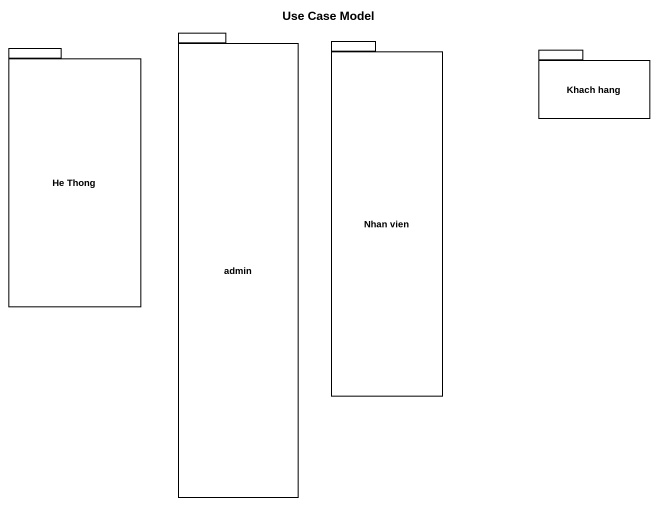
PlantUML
@startuml
title Use Case Model
package "He Thong" as He_Thong {
}
package admin {
}
package "Nhan vien" as Nhan_vien {
}
package "Khach hang" as Khach_hang {
}
@enduml
